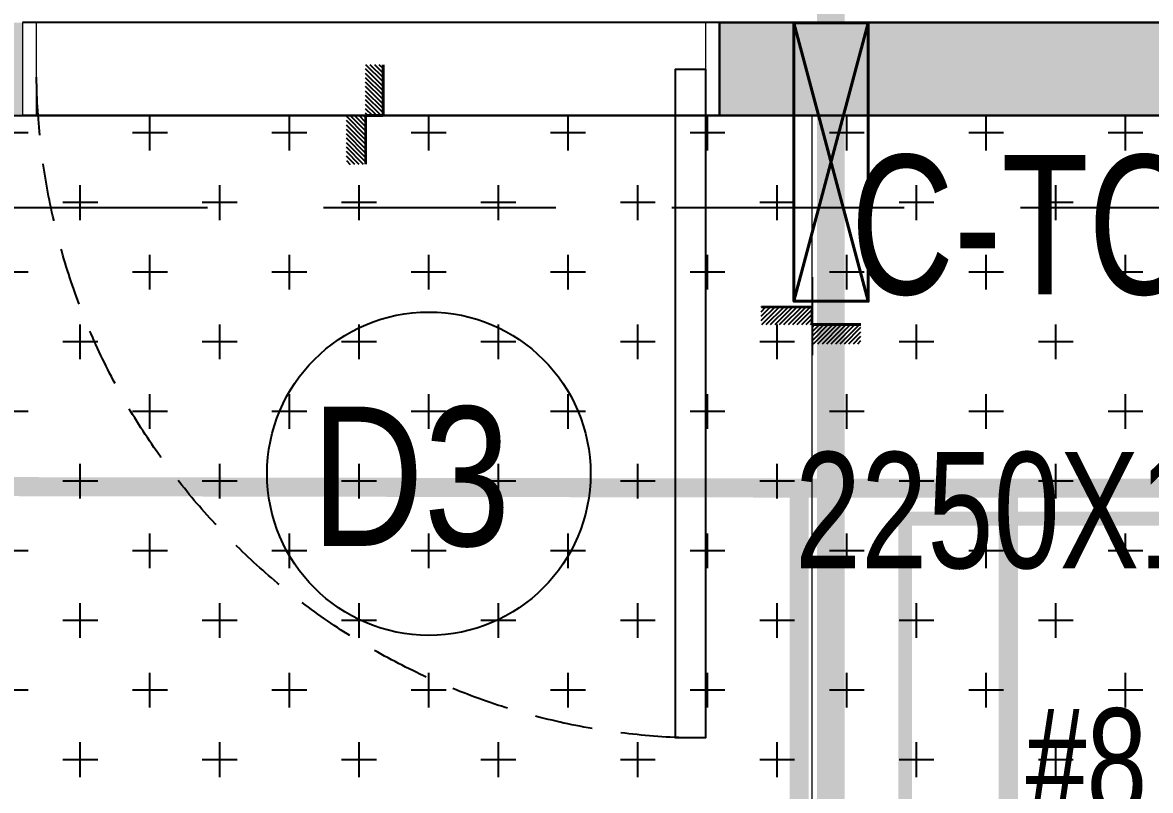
# Model space of a CAD drawing. Header units: millimetres. Extents: x 1135099 to 1230264, y -5736945 to -5695799.
# Drawn here: x 1210451 to 1211665, y -5707127 to -5706300 of the extents above; entities that cross this region are included whole.
import ezdxf
from ezdxf.enums import TextEntityAlignment as Align
from ezdxf.lldxf.tags import DXFTag

# ---------------------------------------------------------------- set-up
doc = ezdxf.new("R2010")
doc.units = ezdxf.units.MM
doc.header["$LTSCALE"] = 1000
doc.header["$MEASUREMENT"] = 0
for name, pattern in [('2BHK-A - BACK$1$( Hidden )', [0.375, 0.25, -0.125]), ('2BHK-A - BACK$1$AUDIT_D_120904163729-0', [0]), ('AUDIT_D_120904163729-0', [0]), ('T8(T9 IS SIMILAR) - DIMENSION & TEXTING$0$( Hidden )', [0.375, 0.25, -0.125]), ('T8(T9 IS SIMILAR) - DIMENSION & TEXTING$0$1', [0]), ('T8(T9 IS SIMILAR) - DIMENSION & TEXTING$1$AUDIT_D_120904163729-0', [0]), ('T8(T9 IS SIMILAR)$0$$0$HIDDEN', [0.375, 0.25, -0.125])]:
    doc.linetypes.add(name, pattern=pattern)
doc.layers.get('0').update_dxf_attribs({"linetype": 'AUDIT_D_120904163729-0'})
for name, color, linetype in [('2BHK-A - BACK$0$A-TOI SUNK 50MM', 8, 'Continuous'), ('2BHK-A - BACK$1$A-HATCH -160', 251, '2BHK-A - BACK$1$AUDIT_D_120904163729-0'), ('2BHK-A - BACK$1$a-tile drop', 3, 'Continuous'), ('2BHK-A - BACK$1$APT PLANS-typ$0$TILEDROP', 3, 'Continuous'), ('T8(T9 IS SIMILAR) - DIMENSION & TEXTING$0$A-FIRE FIGHTING', 7, 'T8(T9 IS SIMILAR) - DIMENSION & TEXTING$1$AUDIT_D_120904163729-0'), ('T8(T9 IS SIMILAR) - DIMENSION & TEXTING$0$A-PLUMBING', 7, 'T8(T9 IS SIMILAR) - DIMENSION & TEXTING$1$AUDIT_D_120904163729-0'), ('T8(T9 IS SIMILAR) - DIMENSION & TEXTING$0$U-TI-WS', 5, 'Continuous'), ('T8(T9 IS SIMILAR) - DIMENSION & TEXTING$1$a-window-no', 125, 'Continuous'), ('T8(T9 IS SIMILAR)$0$S-BEAM', 20, 'T8(T9 IS SIMILAR)$0$$0$HIDDEN')]:
    doc.layers.add(name, color=color, linetype=linetype)
for name, color, linetype, lineweight in [('2BHK-A - BACK$1$a-TOI-fixtures', 251, 'Continuous', 0), ('2BHK-A - BACK$1$A-WALL- 160', 6, 'Continuous', 30), ('T8(T9 IS SIMILAR) - DIMENSION & TEXTING$0$U-IPD-WS-FIRE', 1, 'Continuous', 40), ('T8(T9 IS SIMILAR) - DIMENSION & TEXTING$0$U-TI-WS-HOT', 1, 'T8(T9 IS SIMILAR) - DIMENSION & TEXTING$0$DASHDOT', 30), ('T8(T9 IS SIMILAR) - DIMENSION & TEXTING$1$a-Text', 4, 'Continuous', 0), ('T8(T9 IS SIMILAR) - DIMENSION & TEXTING$1$a-TEXT -R SIZE', 4, 'Continuous', 0), ('T8(T9 IS SIMILAR) - DIMENSION & TEXTING$1$R0-18-10-2014-T1-1st Podium Floor Plan$0$Text', 2, 'Continuous', 0), ('T8(T9 IS SIMILAR)$0$D&W', 8, 'Continuous', 25)]:
    doc.layers.add(name, color=color, linetype=linetype, lineweight=lineweight)
doc.layers.add('T8(T9 IS SIMILAR) - DIMENSION & TEXTING$0$U-IPD-SP-SLEV-80', color=7, linetype='T8(T9 IS SIMILAR) - DIMENSION & TEXTING$0$1', lineweight=40, true_color=0x10d54b)
doc.styles.add('T8(T9 IS SIMILAR) - DIMENSION & TEXTING$1$ARIAL ARROW', font='swisscl.ttf')
doc.styles.add('T8(T9 IS SIMILAR) - DIMENSION & TEXTING$1$LODHA STANDERD', font='sanss___.ttf')
tags = doc.linetypes.add('T8(T9 IS SIMILAR) - DIMENSION & TEXTING$0$DASHDOT', pattern=[1, 0.5, -0.25, 0, -0.25]).pattern_tags.tags
tags[10:11] = [DXFTag(74, 4), DXFTag(75, 0), DXFTag(340, '0'), DXFTag(46, 1.0), DXFTag(50, 0.0), DXFTag(44, 0.0), DXFTag(45, 0.0)]
tags[8:9] = [DXFTag(74, 4), DXFTag(75, 0), DXFTag(340, '0'), DXFTag(46, 1.0), DXFTag(50, 0.0), DXFTag(44, 0.0), DXFTag(45, 0.0)]
tags[6:7] = [DXFTag(74, 4), DXFTag(75, 0), DXFTag(340, '0'), DXFTag(46, 1.0), DXFTag(50, 0.0), DXFTag(44, 0.0), DXFTag(45, 0.0)]
tags[4:5] = [DXFTag(74, 4), DXFTag(75, 0), DXFTag(340, '0'), DXFTag(46, 1.0), DXFTag(50, 0.0), DXFTag(44, 0.0), DXFTag(45, 0.0)]

# ---------------------------------------------------------------- blocks, each defined once
blk = doc.blocks.new('T8(T9 IS SIMILAR) - DIMENSION & TEXTING$1$WINDOW TAG')
at = {"layer": 'T8(T9 IS SIMILAR) - DIMENSION & TEXTING$1$a-window-no'}
blk.add_circle((0, 0), 174.1, dxfattribs=at)
at = {"layer": 'T8(T9 IS SIMILAR) - DIMENSION & TEXTING$1$a-window-no', "style": 'T8(T9 IS SIMILAR) - DIMENSION & TEXTING$1$LODHA STANDERD'}
blk.add_attdef('WINDOW', text='', height=150, dxfattribs=at).set_placement((11.3, 2.8), align=Align.MIDDLE_CENTER)
blk = doc.blocks.new('T8(T9 IS SIMILAR) - DIMENSION & TEXTING$0$A$C7A147FD6')
at = {"layer": 'T8(T9 IS SIMILAR) - DIMENSION & TEXTING$0$U-IPD-SP-SLEV-80', "elevation": -1.3}
blk.add_lwpolyline([(3829.3, 9074.2), (3829.3, 8774.2), (3909.3, 8774.2), (3909.3, 9074.2), (3829.3, 9074.2), (3909.3, 8774.2), (3829.3, 8774.2), (3909.3, 9074.2)], dxfattribs=at)
at = {"layer": 'T8(T9 IS SIMILAR) - DIMENSION & TEXTING$0$U-IPD-WS-FIRE', "color": 9, "linetype": 'T8(T9 IS SIMILAR) - DIMENSION & TEXTING$0$( Hidden )', "ltscale": 2, "true_color": 0xafd9aa, "const_width": 30, "elevation": -1.3}
blk.add_lwpolyline([(5416.1, 12094.5), (5678.3, 12094.5), (5678.2, 10254.7), (4030.8, 10254.8), (3869.2, 10254.8), (3869.1, 8762.1), (3869.1, 7119), (-58.2, 7119.2), (-58.4, 4440), (-2302, 4440)], dxfattribs=at)
blk = doc.blocks.new('T8(T9 IS SIMILAR) - DIMENSION & TEXTING$0$A$C77D62699')
at = {"layer": 'T8(T9 IS SIMILAR) - DIMENSION & TEXTING$0$U-TI-WS', "lineweight": 40, "ltscale": 0.01, "const_width": 20.5}
for points, elevation in [([(2404.7, 7075.7), (3835.1, 7073.1)], 0), ([(4877.4, 6177.5), (5163, 6177.5), (5163, 7073.1), (3835.1, 7073.1), (3835.1, 6022.6)], 0.7)]:
    blk.add_lwpolyline(points, dxfattribs=dict(at, elevation=elevation))
blk.add_lwpolyline([(4060.1, 6022.6), (4060.1, 7073.1)], dxfattribs=at)
at = {"layer": 'T8(T9 IS SIMILAR) - DIMENSION & TEXTING$0$U-TI-WS-HOT', "ltscale": 0.1, "const_width": 15, "elevation": 0.7}
blk.add_lwpolyline([(4877.4, 5920.1), (5215.4, 5920.1), (5215.4, 7040.1), (3949.1, 7040.1), (3949.1, 6022.6)], dxfattribs=at)
blk = doc.blocks.new('T8(T9 IS SIMILAR) - DIMENSION & TEXTING')
at = {"layer": 'T8(T9 IS SIMILAR) - DIMENSION & TEXTING$0$A-PLUMBING', "linetype": 'ByBlock'}
blk.add_blockref('T8(T9 IS SIMILAR) - DIMENSION & TEXTING$0$A$C77D62699', (1207452.3, -5713874), dxfattribs=at)
at = {"layer": 'T8(T9 IS SIMILAR) - DIMENSION & TEXTING$0$A-FIRE FIGHTING', "linetype": 'ByBlock'}
blk.add_blockref('T8(T9 IS SIMILAR) - DIMENSION & TEXTING$0$A$C7A147FD6', (1207452.3, -5715374), dxfattribs=at)
at = {"layer": 'T8(T9 IS SIMILAR) - DIMENSION & TEXTING$1$a-window-no'}
ref = blk.add_blockref('T8(T9 IS SIMILAR) - DIMENSION & TEXTING$1$WINDOW TAG', (1210888.7, -5706785.4), dxfattribs=dict(at, rotation=180))
ref.add_attrib('WINDOW', 'D3', dxfattribs={"height": 150, "style": 'T8(T9 IS SIMILAR) - DIMENSION & TEXTING$1$LODHA STANDERD', "width": 0.8}).set_placement((1210869.3, -5706788.2), align=Align.MIDDLE_CENTER)
at = {"layer": 'T8(T9 IS SIMILAR) - DIMENSION & TEXTING$1$a-Text', "style": 'T8(T9 IS SIMILAR) - DIMENSION & TEXTING$1$ARIAL ARROW'}
blk.add_text('C-TOILET', height=150, dxfattribs=at).set_placement((1211342.9, -5706592.2, 0.7))
at = {"layer": 'T8(T9 IS SIMILAR) - DIMENSION & TEXTING$1$a-TEXT -R SIZE', "color": 2, "style": 'T8(T9 IS SIMILAR) - DIMENSION & TEXTING$1$ARIAL ARROW'}
blk.add_text('2250X1450', height=125, dxfattribs=at).set_placement((1211282.7, -5706887.2))
at = {"layer": 'T8(T9 IS SIMILAR) - DIMENSION & TEXTING$1$R0-18-10-2014-T1-1st Podium Floor Plan$0$Text', "linetype": 'ByBlock', "style": 'T8(T9 IS SIMILAR) - DIMENSION & TEXTING$1$ARIAL ARROW'}
blk.add_text('#8', height=114.75, dxfattribs=at).set_placement((1211531.1, -5707152.9, 0))
blk = doc.blocks.new('2BHK-A - BACK$1$TILE DROP -x')
at = {"layer": '2BHK-A - BACK$1$APT PLANS-typ$0$TILEDROP'}
h = blk.add_hatch(dxfattribs=at)
h.set_pattern_fill('ACET-2D-ANSI31', color=8, scale=27, angle=90, style=0)
h.set_pattern_definition([(135, (583590.9237, -2384968.1492), (-2.3864853865, -2.3864853865), [])])
h.paths.add_polyline_path([(-58303, -19205.9), (-58303, -19151.2), (-58284.2, -19151.2), (-58284.2, -19205.9)])
edge = h.paths.add_edge_path()
edge.add_line((-58303, -19258.5), (-58323.9, -19258.5))
edge.add_line((-58303, -19205.9), (-58303, -19258.5))
edge.add_line((-58323.7, -19205.9), (-58303, -19205.9))
edge.add_line((-58323.7, -19258.5), (-58323.7, -19205.9))
at = {"layer": '2BHK-A - BACK$1$APT PLANS-typ$0$TILEDROP', "color": 1}
blk.add_line((-58252, -19205.9), (-58336, -19205.9), dxfattribs=at)
at = {"layer": '2BHK-A - BACK$1$APT PLANS-typ$0$TILEDROP', "color": 20, "const_width": 3}
for points in [[(-58284.2, -19205.9), (-58284.2, -19151.2)], [(-58303, -19258.5), (-58303, -19205.9)], [(-58303, -19205.9), (-58284.2, -19205.9)]]:
    blk.add_lwpolyline(points, dxfattribs=at)
blk = doc.blocks.new('2BHK-A - BACK')
at = {"layer": '2BHK-A - BACK$0$A-TOI SUNK 50MM'}
h = blk.add_hatch(dxfattribs=at)
h.set_pattern_fill('CROSS', color=256, scale=300, style=0)
h.set_pattern_definition([(9e-15, (54492.616, 14881.46), (75, 75), [37.5, -112.5]), (90, (54511.366, 14862.71), (-75, 75), [37.5, -112.5])])
h.paths.add_polyline_path([(1196642.1, -5706399.9), (1199092.2, -5706399.9), (1199092.2, -5707849.9), (1196642.1, -5707849.9)])
h.paths.add_polyline_path([(1202691.8, -5706399.9), (1200442.1, -5706399.9), (1200442.1, -5707850.3), (1202692.3, -5707850.3)])
at = {"layer": '2BHK-A - BACK$1$A-HATCH -160', "linetype": 'ByBlock'}
h = blk.add_hatch(dxfattribs=at)
h.set_pattern_fill('ZIGZAG', color=256, scale=250)
h.set_pattern_definition([(9e-15, (-0.22, 0.45), (31.25, 31.25), [31.25, -31.25]), (90, (31.03, 0.45), (-31.25, 31.25), [31.25, -31.25])])
h.paths.add_polyline_path([(1196642.1, -5706299.9), (1198342.2, -5706299.9), (1198342.2, -5706399.9), (1196642.1, -5706399.9)])
h.paths.add_polyline_path([(1199382.6, -5705299.9), (1199382.6, -5705199.9), (1201592.2, -5705199.9), (1201592.2, -5705299.9), (1200442.1, -5705299.9), (1200442.1, -5705399.9), (1200342.1, -5705399.9), (1200342.1, -5705299.9)])
h.paths.add_polyline_path([(1200442.1, -5706399.9), (1201341.8, -5706399.9), (1201341.8, -5706299.9), (1200442.1, -5706299.9)])
h.paths.add_polyline_path([(1202091.8, -5706299.9), (1202691.8, -5706299.9), (1202691.8, -5706399.9), (1202091.8, -5706399.9)])
h.paths.add_polyline_path([(1204892.1, -5708749.5), (1204992.1, -5708749.5), (1204992.1, -5707999.9), (1204892.1, -5707999.9)])
h.paths.add_polyline_path([(1204892.1, -5709649.5), (1204992.1, -5709649.5), (1204992.1, -5710549.5), (1204892.1, -5710549.5)])
h.paths.add_polyline_path([(1200142, -5708600.5), (1200257, -5708600.5), (1200257.1, -5708700.5), (1200042, -5708700.5), (1200042, -5708099.9), (1200142, -5708099.9)])
h.paths.add_polyline_path([(1202792.1, -5701189.9), (1203427.1, -5701189.9), (1203427.1, -5701089.9), (1202792.1, -5701089.9)])
at = {"elevation": 0.6}
blk.add_lwpolyline([(1201356.8, -5706349.9), (1201356.8, -5707069.9), (1201389, -5707069.9), (1201389, -5706349.9)], close=True, dxfattribs=at)
at = {"color": 0, "linetype": '2BHK-A - BACK$1$( Hidden )', "ltscale": 0.25}
blk.add_arc((1201355.7, -5706349.4, 0.6), 721.1, 272.373, 359.9653, dxfattribs=at)
at = {"layer": '2BHK-A - BACK$0$A-TOI SUNK 50MM'}
for p, q in [((1201341.8, -5706299.9), (1202091.8, -5706299.9)), ((1201341.8, -5706399.9), (1202091.8, -5706399.9))]:
    blk.add_line(p, q, dxfattribs=at)
blk.add_lwpolyline([(1202691.8, -5706399.9), (1200442.1, -5706399.9), (1200442.1, -5707850.3), (1202692.3, -5707850.3)], close=True, dxfattribs=at)
at = {"layer": '2BHK-A - BACK$1$a-TOI-fixtures', "color": 1}
for p, q in [((1201341.8, -5706299.9), (1202091.8, -5706299.9)), ((1201242.1, -5707799.6), (1201242.1, -5706399.9)), ((1201341.8, -5706399.9), (1202091.8, -5706399.9))]:
    blk.add_line(p, q, dxfattribs=at)
at = {"layer": '2BHK-A - BACK$1$a-TOI-fixtures', "color": 1, "elevation": 0.6}
for points in [[(1201341.8, -5706399.9), (1201341.8, -5706299.9), (1201356.8, -5706299.9), (1201356.8, -5706399.9)], [(1202076.8, -5706399.9), (1202076.8, -5706299.9), (1202091.8, -5706299.9), (1202091.8, -5706399.9)]]:
    blk.add_lwpolyline(points, close=True, dxfattribs=at)
at = {"layer": '2BHK-A - BACK$1$A-WALL- 160', "linetype": 'ByBlock'}
for p, q in [((1200282.1, -5706299.9), (1201341.8, -5706299.9)), ((1201341.8, -5706299.9), (1201341.8, -5706399.9)), ((1200442.1, -5706399.9), (1201341.8, -5706399.9))]:
    blk.add_line(p, q, dxfattribs=at)
at = {"layer": '2BHK-A - BACK$1$a-tile drop'}
for p, xscale, rotation in [((1143419.4, -5687194.3), -1, 0.0003204097976848293), ((1220447.6, -5648321.8), -0.9999999999999998, 270.0003204097974)]:
    blk.add_blockref('2BHK-A - BACK$1$TILE DROP -x', p, dxfattribs=dict(at, xscale=xscale, rotation=rotation))
blk = doc.blocks.new('T8(T9 IS SIMILAR)')
at = {"layer": 'T8(T9 IS SIMILAR)$0$S-BEAM'}
blk.add_line((1215901.8, -5706499.4), (1209852.1, -5706499.4), dxfattribs=at)
at = {"layer": 'T8(T9 IS SIMILAR)$0$D&W', "linetype": 'ByBlock', "xscale": -1}
blk.add_blockref('2BHK-A - BACK', (2412544.6, 0), dxfattribs=at)

msp = doc.modelspace()

# ---------------------------------------------------------------- block references
at = {"linetype": 'ByBlock'}
msp.add_blockref('T8(T9 IS SIMILAR)', (-1.4, 0.2, -0.6), dxfattribs=at)

# ---------------------------------------------------------------- next in the draw order: block references
msp.add_blockref('T8(T9 IS SIMILAR) - DIMENSION & TEXTING', (0, 0), dxfattribs=at)

doc.saveas('drawing.dxf')
